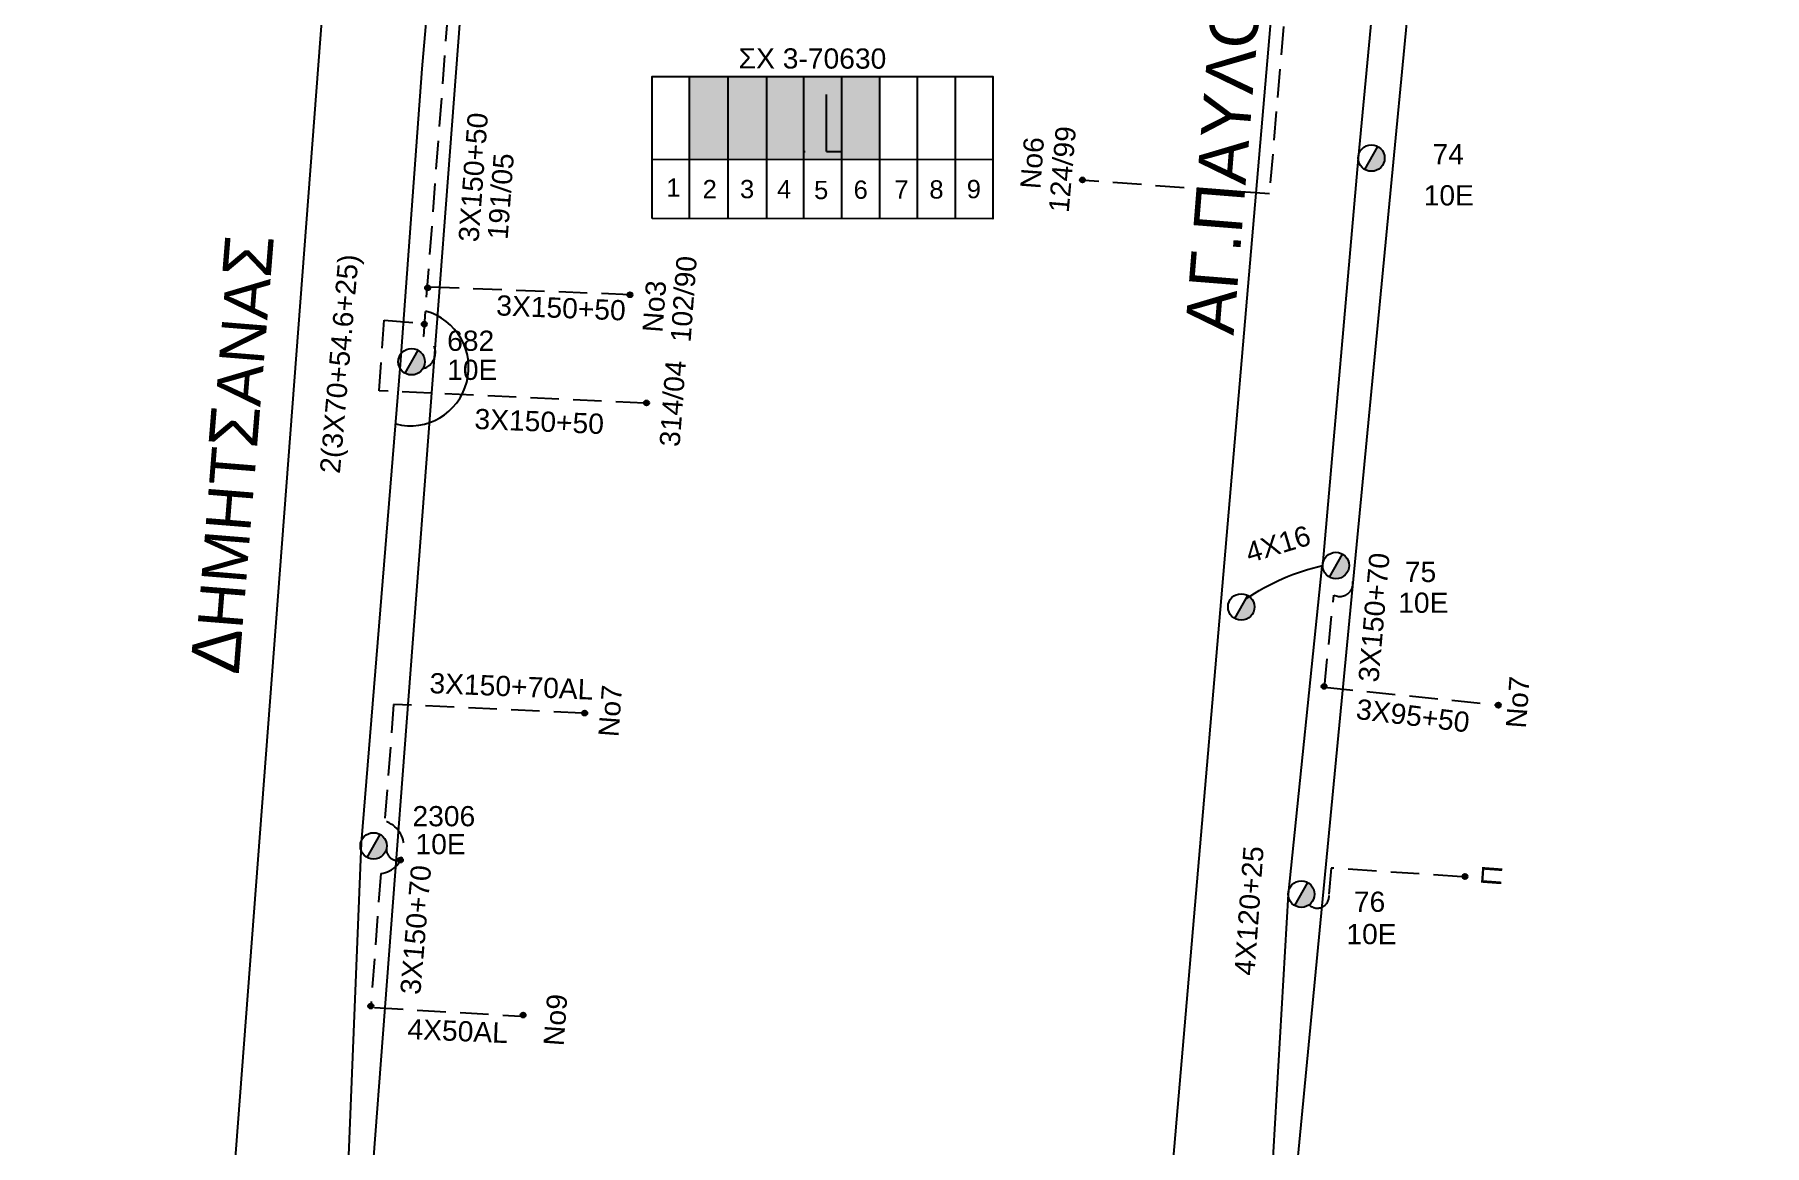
# Model space of a CAD drawing. Header units: millimetres. Extents: x 3156 to 5307, y 1191 to 2273.
# Drawn here: x 3387 to 3541.1, y 1573.9 to 1672.9 of the extents above; entities that cross this region are included whole.
import ezdxf

# ---------------------------------------------------------------- set-up
doc = ezdxf.new("R2010")
doc.units = ezdxf.units.MM
doc.linetypes.add('DASHED', pattern=[19.05, 12.7, -6.35])
for name, color, linetype in [('Pillar OTE', 7, 'Continuous'), ('Άγνωστα', 7, 'Continuous'), ('Γυμνά εναέρια ΧΤ και ΦΟΠ (3Φ)   4x50+16AL', 7, 'Continuous'), ('Εναέρια παροχή ΧΤ 4x16', 7, 'SYN_LINE'), ('Καλώδια ΧΤ   3x150+50AL', 7, 'DASHED'), ('Καλώδια ΧΤ   3x150+70AL', 7, 'DASHED'), ('Καλώδια ΧΤ   3x150AL+50CU', 7, 'DASHED'), ('Καλώδια ΧΤ   3x150AL+50XLPE', 7, 'DASHED'), ('Καλώδια ΧΤ   3x95+50 AL XLPE', 7, 'DASHED'), ('Καλώδια ΧΤ   4x50AL', 7, 'DASHED'), ('Στύλος ΦΜ', 7, 'Continuous'), ('Στύλος ΦΜ @ 1', 7, 'Continuous'), ('Συνδέσεις', 7, 'Continuous'), ('Συνεστραμμένα ΧΤ   3x70+54.6+25 AL', 7, 'SYN_LINE'), ('Συνεστραμμένα ΧΤ   4x120+25 AL', 7, 'SYN_LINE'), ('Υπόβαθρο ΔΕΗ', 7, 'Continuous')]:
    doc.layers.add(name, color=color, linetype=linetype)
doc.styles.add('arial', font='arial.ttf')
doc.styles.get("Standard").update_dxf_attribs({"font": 'arial.ttf'})
doc.linetypes.add('SYN_LINE', pattern='A,0.5,-0.0001,["/\\/\\/\\/",Standard,S=0.1,R=0,X=0,Y=-0.05],-0.25', length=0.7501)

# ---------------------------------------------------------------- blocks, each defined once
blk = doc.blocks.new('ΥΠΑΡΧΩΝ ΤΣΙΜΕΝΤΕΝΙΟΣ ΣΤΥΛΟΣ')
at = {"layer": 'Στύλος ΦΜ'}
blk.add_hatch(color=7, dxfattribs=at).paths.add_polyline_path([(-1.29, -2.28, 0.574793), (2.62, 0, 0.268822), (1.3, 2.27)])
at = {"layer": 'Στύλος ΦΜ', "color": 7}
blk.add_line((-1.29, -2.28), (1.3, 2.27), dxfattribs=at)
blk.add_circle((0, 0), 2.62, dxfattribs=at)
at = {"layer": 'Στύλος ΦΜ', "flags": 4}
for tag, p in [('ΑΡΙΘΜΟΣ', (-4.68, 8.05)), ('ΤΥΠΟΣ', (-4.91, 3.03))]:
    blk.add_attdef(tag, p, '', height=4, dxfattribs=at)
blk = doc.blocks.new('_ΣΥΝΔΕΣΗ')
at = {"layer": 'Συνδέσεις', "linetype": 'SYN_LINE', "ltscale": 40}
blk.add_hatch(color=256, dxfattribs=at).paths.add_polyline_path([(0.5, -0.01, 1), (-0.5, -0.01, 1)])
at = {"layer": 'Συνδέσεις'}
blk.add_circle((0, -0.01), 0.5, dxfattribs=at)

msp = doc.modelspace()

# ---------------------------------------------------------------- hatches: boundary and pattern name
at = {"layer": 'Καλώδια ΧΤ   3x150AL+50CU', "linetype": 'DASHED', "ltscale": 0.2}
h = msp.add_hatch(color=173, dxfattribs=at)
h.dxf.hatch_style = 1
h.paths.add_polyline_path([(3448.81, 1669.12), (3445.37, 1669.12), (3445.37, 1661.76), (3448.81, 1661.76)])
h = msp.add_hatch(color=133, dxfattribs=at)
h.dxf.hatch_style = 1
h.paths.add_polyline_path([(3452.25, 1669.12), (3448.81, 1669.12), (3448.81, 1661.76), (3452.25, 1661.76)])
h = msp.add_hatch(color=62, dxfattribs=at)
h.dxf.hatch_style = 1
h.paths.add_polyline_path([(3455.55, 1669.12), (3452.25, 1669.12), (3452.25, 1661.76), (3455.55, 1661.75)])
h = msp.add_hatch(color=2, dxfattribs=at)
h.dxf.hatch_style = 1
h.paths.add_polyline_path([(3458.93, 1669.12), (3455.55, 1669.12), (3455.55, 1661.75), (3458.93, 1661.75)])
h = msp.add_hatch(dxfattribs=at)
h.set_pattern_fill('ANGLE', color=0)
h.set_pattern_definition([(0, (0, 0), (0, 6.985), [5.08, -1.905]), (90, (0, 0), (-6.985, 4e-16), [5.08, -1.905])])
h.paths.add_polyline_path([(3458.93, 1669.12), (3455.55, 1669.12), (3455.55, 1661.75), (3458.93, 1661.75)])
h = msp.add_hatch(color=6, dxfattribs=at)
h.dxf.hatch_style = 1
h.paths.add_polyline_path([(3462.33, 1669.12), (3458.93, 1669.12), (3458.93, 1661.75), (3462.33, 1661.75)])

# ---------------------------------------------------------------- linework, layer by layer
at = {"layer": 'Pillar OTE', "ltscale": 40}
for points in [[(3442.04, 1656.48), (3442.04, 1669.12), (3472.38, 1669.12), (3472.38, 1656.45), (3442.04, 1656.48)], [(3445.37, 1656.48), (3445.37, 1669.12)], [(3448.81, 1656.48), (3448.81, 1669.12)], [(3452.25, 1656.47), (3452.25, 1669.12)], [(3455.55, 1656.47), (3455.55, 1669.12)], [(3458.93, 1656.47), (3458.93, 1669.12)], [(3462.33, 1656.46), (3462.33, 1669.12)], [(3465.67, 1656.46), (3465.67, 1669.12)], [(3469.06, 1656.46), (3469.06, 1669.12)], [(3442.04, 1661.77), (3472.38, 1661.74)]]:
    msp.add_lwpolyline(points, dxfattribs=at)
at = {"layer": 'Γυμνά εναέρια ΧΤ και ΦΟΠ (3Φ)   4x50+16AL', "color": 62, "ltscale": 40}
msp.add_lwpolyline([(3511.54, 1726.54), (3510.2, 1715.68), (3508.89, 1703.71), (3504.93, 1661.86), (3501.77, 1625.57), (3501.74, 1625.27)], dxfattribs=at)
at = {"layer": 'Εναέρια παροχή ΧΤ 4x16', "color": 62, "ltscale": 20}
msp.add_lwpolyline([(3494.93, 1622.59, -0.095612), (3501.77, 1625.57, -0.000306)], format="xyb", dxfattribs=at)
at = {"layer": 'Καλώδια ΧΤ   3x150+50AL', "color": 133, "ltscale": 0.2}
msp.add_lwpolyline([(3488.83, 1744.82, -0.488125), (3488.83, 1746.23), (3504.35, 1745.72), (3497.02, 1658.66), (3480.54, 1659.86)], format="xyb", dxfattribs=at)
at = {"layer": 'Καλώδια ΧΤ   3x150+50AL', "color": 62, "linetype": 'DASHED', "ltscale": 0.2}
msp.add_lwpolyline([(3514.17, 1597.86), (3502.54, 1598.62), (3502.33, 1596.3, -0.718826), (3500.56, 1595.35)], format="xyb", dxfattribs=at)
at = {"layer": 'Καλώδια ΧΤ   3x150+50AL', "color": 0, "linetype": 'Continuous', "ltscale": 0.2}
msp.add_arc((3420.5, 1643.21), 5.19, 255.452, 75.0254, dxfattribs=at)
at = {"layer": 'Καλώδια ΧΤ   3x150+70AL', "color": 62, "ltscale": 0.2}
msp.add_lwpolyline([(3501.92, 1614.74), (3502.76, 1622.94, 0.930626), (3503.96, 1624.97, 0.272767)], format="xyb", dxfattribs=at)
at = {"layer": 'Καλώδια ΧΤ   3x150+70AL', "color": 6, "linetype": 'DASHED', "ltscale": 0.2}
msp.add_lwpolyline([(3419, 1613.2), (3418.21, 1602.8, -0.81071), (3417.86, 1598.13), (3416.96, 1586.22), (3417.06, 1586.22)], format="xyb", dxfattribs=at)
msp.add_lwpolyline([(3435.81, 1612.41), (3419, 1613.2)], dxfattribs=at)
at = {"layer": 'Καλώδια ΧΤ   3x150AL+50CU', "color": 6, "linetype": 'DASHED', "ltscale": 0.2}
msp.add_lwpolyline([(3426.99, 1674.55), (3423.83, 1674.79), (3421.65, 1645.96, -0.767942), (3421.61, 1643.11)], format="xyb", dxfattribs=at)
for points in [[(3440.06, 1649.69), (3421.98, 1650.38)], [(3441.34, 1640.04), (3417.71, 1641.13), (3418.17, 1647.41), (3421.73, 1647.14)]]:
    msp.add_lwpolyline(points, dxfattribs=at)
msp.add_arc((3419.34, 1600.29), 0.978, 176.9645, 287.7752, dxfattribs=at)
at = {"layer": 'Καλώδια ΧΤ   3x95+50 AL XLPE', "color": 62, "linetype": 'DASHED', "ltscale": 0.2}
msp.add_lwpolyline([(3501.92, 1614.74), (3517.42, 1613.14)], dxfattribs=at)
at = {"layer": 'Καλώδια ΧΤ   4x50AL', "color": 6, "linetype": 'DASHED', "ltscale": 0.2}
msp.add_lwpolyline([(3417.31, 1586.2), (3430.27, 1585.44)], dxfattribs=at)
at = {"layer": 'Συνεστραμμένα ΧΤ   3x70+54.6+25 AL', "color": 6, "linetype": 'SYN_LINE', "ltscale": 20}
msp.add_lwpolyline([(3427.95, 1743.7), (3421.53, 1669.8), (3419.58, 1643.47), (3416.12, 1600.87), (3414.68, 1565.69)], dxfattribs=at)
at = {"layer": 'Συνεστραμμένα ΧΤ   4x120+25 AL', "color": 62, "ltscale": 20}
msp.add_lwpolyline([(3501.71, 1625.52), (3498.69, 1596.31), (3496.91, 1565.67)], dxfattribs=at)
at = {"layer": 'Υπόβαθρο ΔΕΗ'}
for points in [[(3487.96, 1566.57), (3502.85, 1740.53), (3430.15, 1743.39), (3416.66, 1565.48), (3440.23, 1563.95)], [(3237.79, 1738.54), (3315.47, 1741.45), (3417.8, 1742.86), (3400.68, 1517.31), (3330.92, 1468.84), (3297.06, 1517.57)], [(3578.48, 1559.42), (3498.92, 1566.17), (3513.04, 1713.19), (3611.51, 1705.27), (3606.97, 1683.14), (3549.36, 1693.27)]]:
    msp.add_lwpolyline(points, dxfattribs=at)

# ---------------------------------------------------------------- block references
at = {"layer": 'Στύλος ΦΜ @ 1', "ltscale": 40}
ref = msp.add_blockref('ΥΠΑΡΧΩΝ ΤΣΙΜΕΝΤΕΝΙΟΣ ΣΤΥΛΟΣ', (3506.11, 1661.86), dxfattribs=dict(at, xscale=0.4499999999998181, yscale=0.4499999999998181, zscale=0.4499999999998181))
ref.add_attrib('ΤΥΠΟΣ', '74', (3511.56, 1661.31), dxfattribs={"layer": '', "height": 1.8, "flags": 4})
ref.add_attrib('ΑΡΙΘΜΟΣ', '10E', (3510.77, 1657.64), dxfattribs={"layer": '', "height": 1.8, "flags": 4})
ref = msp.add_blockref('ΥΠΑΡΧΩΝ ΤΣΙΜΕΝΤΕΝΙΟΣ ΣΤΥΛΟΣ', (3420.6, 1643.72), dxfattribs=dict(at, xscale=0.4499999999998181, yscale=0.4499999999998181, zscale=0.4499999999998181))
ref.add_attrib('ΤΥΠΟΣ', '682', (3423.77, 1644.69), dxfattribs={"layer": '', "height": 1.8, "flags": 4})
ref.add_attrib('ΑΡΙΘΜΟΣ', '10E', (3423.77, 1642.1), dxfattribs={"layer": '', "height": 1.8, "flags": 4})
ref = msp.add_blockref('ΥΠΑΡΧΩΝ ΤΣΙΜΕΝΤΕΝΙΟΣ ΣΤΥΛΟΣ', (3502.95, 1625.57), dxfattribs=dict(at, xscale=0.4499999999998181, yscale=0.4499999999998181, zscale=0.4499999999998181))
ref.add_attrib('ΤΥΠΟΣ', '75', (3509.09, 1624.1), dxfattribs={"layer": '', "height": 1.8, "flags": 4})
ref.add_attrib('ΑΡΙΘΜΟΣ', '10E', (3508.5, 1621.36), dxfattribs={"layer": '', "height": 1.8, "flags": 4})
at = {"layer": 'Στύλος ΦΜ @ 1', "ltscale": 40, "xscale": 0.4499999999998181, "yscale": 0.4499999999998181, "zscale": 0.4499999999998181}
msp.add_blockref('ΥΠΑΡΧΩΝ ΤΣΙΜΕΝΤΕΝΙΟΣ ΣΤΥΛΟΣ', (3494.52, 1621.88), dxfattribs=at)
at = {"layer": 'Στύλος ΦΜ @ 1', "ltscale": 40}
ref = msp.add_blockref('ΥΠΑΡΧΩΝ ΤΣΙΜΕΝΤΕΝΙΟΣ ΣΤΥΛΟΣ', (3417.22, 1600.6), dxfattribs=dict(at, xscale=0.4499999999998181, yscale=0.4499999999998181, zscale=0.4499999999998181))
ref.add_attrib('ΤΥΠΟΣ', '2306', (3420.68, 1602.35), dxfattribs={"layer": '', "height": 1.8, "flags": 4})
ref.add_attrib('ΑΡΙΘΜΟΣ', '10E', (3420.95, 1599.86), dxfattribs={"layer": '', "height": 1.8, "flags": 4})
ref = msp.add_blockref('ΥΠΑΡΧΩΝ ΤΣΙΜΕΝΤΕΝΙΟΣ ΣΤΥΛΟΣ', (3499.87, 1596.31), dxfattribs=dict(at, xscale=0.4499999999998181, yscale=0.4499999999998181, zscale=0.4499999999998181))
ref.add_attrib('ΤΥΠΟΣ', '76', (3504.55, 1594.73), dxfattribs={"layer": '', "height": 1.8, "flags": 4})
ref.add_attrib('ΑΡΙΘΜΟΣ', '10E', (3503.88, 1591.85), dxfattribs={"layer": '', "height": 1.8, "flags": 4})
at = {"layer": 'Συνδέσεις', "xscale": 0.4499999999998181, "yscale": 0.4499999999998181, "zscale": 0.4499999999998181}
for p in [(3480.37, 1659.91), (3422.03, 1650.3), (3440.06, 1649.69), (3421.73, 1647.07), (3441.53, 1640.06), (3501.9, 1614.81), (3436.03, 1612.43), (3517.42, 1613.14), (3419.61, 1599.34), (3514.45, 1597.88), (3416.97, 1586.34), (3430.54, 1585.54)]:
    msp.add_blockref('_ΣΥΝΔΕΣΗ', p, dxfattribs=at)

# ---------------------------------------------------------------- texts
at = {"ltscale": 30, "char_height": 1.63, "width": 11.2573, "attachment_point": 1}
for s, insert in [('1', (3443.29, 1660.04)), ('2', (3446.53, 1659.91)), ('3', (3449.86, 1659.91)), ('4', (3453.16, 1659.91)), ('5', (3456.46, 1659.83)), ('6', (3459.98, 1659.86)), ('7', (3463.61, 1659.86)), ('8', (3466.73, 1659.88)), ('9', (3470.06, 1659.91))]:
    msp.add_mtext(s, dxfattribs=dict(at, insert=insert))
at = {"layer": 'Άγνωστα', "ltscale": 40, "char_height": 1.8, "width": 43.5158, "attachment_point": 1, "style": 'arial'}
for s, insert, rotation in [('3X150+50', (3424.77, 1654.46), 85.7562), ('No6', (3474.82, 1659.19), 85.7562), ('191/05', (3427.36, 1654.68), 85.7562), ('2(3X70+54.6+25)', (3412.42, 1633.86), 85.0733), ('102/90', (3443.66, 1645.53), 85.7562), ('No3', (3441.16, 1646.41), 85.7562), ('3X150+50', (3428.19, 1649.65), 357.6856), ('314/04', (3442.68, 1636.23), 85.7562), ('3X150+50', (3426.25, 1639.54), 357.6856), ('3X150+70', (3504.94, 1615.28), 84.9608), ('No7', (3518.08, 1611.16), 85.7562), ('No7', (3437.23, 1610.39), 85.7562), ('3X95+50', (3504.89, 1613.71), 353.0502), ('3X150+70', (3419.58, 1587.46), 85.0983), ('Π', (3515.86, 1597.12), 85.7562), ('No9', (3432.35, 1582.87), 85.7562)]:
    msp.add_mtext(s, dxfattribs=dict(at, insert=insert, rotation=rotation))
at = {"layer": 'Γυμνά εναέρια ΧΤ και ΦΟΠ (3Φ)   4x50+16AL', "ltscale": 40, "insert": (3493.89, 1589.14), "char_height": 1.8, "width": 43.5158, "attachment_point": 1, "rotation": 85.828, "style": 'arial'}
msp.add_mtext('4Χ120+25', dxfattribs=at)
at = {"layer": 'Εναέρια παροχή ΧΤ 4x16', "ltscale": 20, "insert": (3494.72, 1627.51), "char_height": 1.8, "width": 43.5158, "attachment_point": 1, "rotation": 16.6793, "style": 'arial'}
msp.add_mtext('4X16', dxfattribs=at)
at = {"layer": 'Καλώδια ΧΤ   3x150+70AL', "ltscale": 0.2, "insert": (3422.24, 1616.01), "char_height": 1.8, "width": 43.5158, "attachment_point": 1, "rotation": 357.6856, "style": 'arial'}
msp.add_mtext('3X150+70AL', dxfattribs=at)
at = {"layer": 'Καλώδια ΧΤ   3x150AL+50XLPE', "ltscale": 0.2, "char_height": 1.8, "width": 43.5158, "attachment_point": 1, "style": 'arial'}
for s, insert, rotation in [('ΣΧ 3-70630', (3449.74, 1671.64), 359.887), ('124/99', (3477.35, 1657.1), 85.081)]:
    msp.add_mtext(s, dxfattribs=dict(at, insert=insert, rotation=rotation))
at = {"layer": 'Καλώδια ΧΤ   4x50AL', "ltscale": 0.2, "insert": (3420.28, 1585.2), "char_height": 1.8, "width": 43.5158, "attachment_point": 1, "rotation": 357.6856, "style": 'arial'}
msp.add_mtext('4X50AL', dxfattribs=at)
at = {"layer": 'Υπόβαθρο ΔΕΗ', "char_height": 4, "width": 25.6049, "attachment_point": 1, "style": 'arial'}
for s, insert, rotation in [('{\\H1.083x;AΓ.ΠAYΛOY}', (3489.51, 1646.37), 85.4475), ('{\\H1.083x;Δ}HMHT{\\H1.083x;Σ}ANA{\\H1.083x;Σ}', (3400.88, 1616.16), 85.3921)]:
    msp.add_mtext(s, dxfattribs=dict(at, insert=insert, rotation=rotation))

doc.saveas('drawing.dxf')
